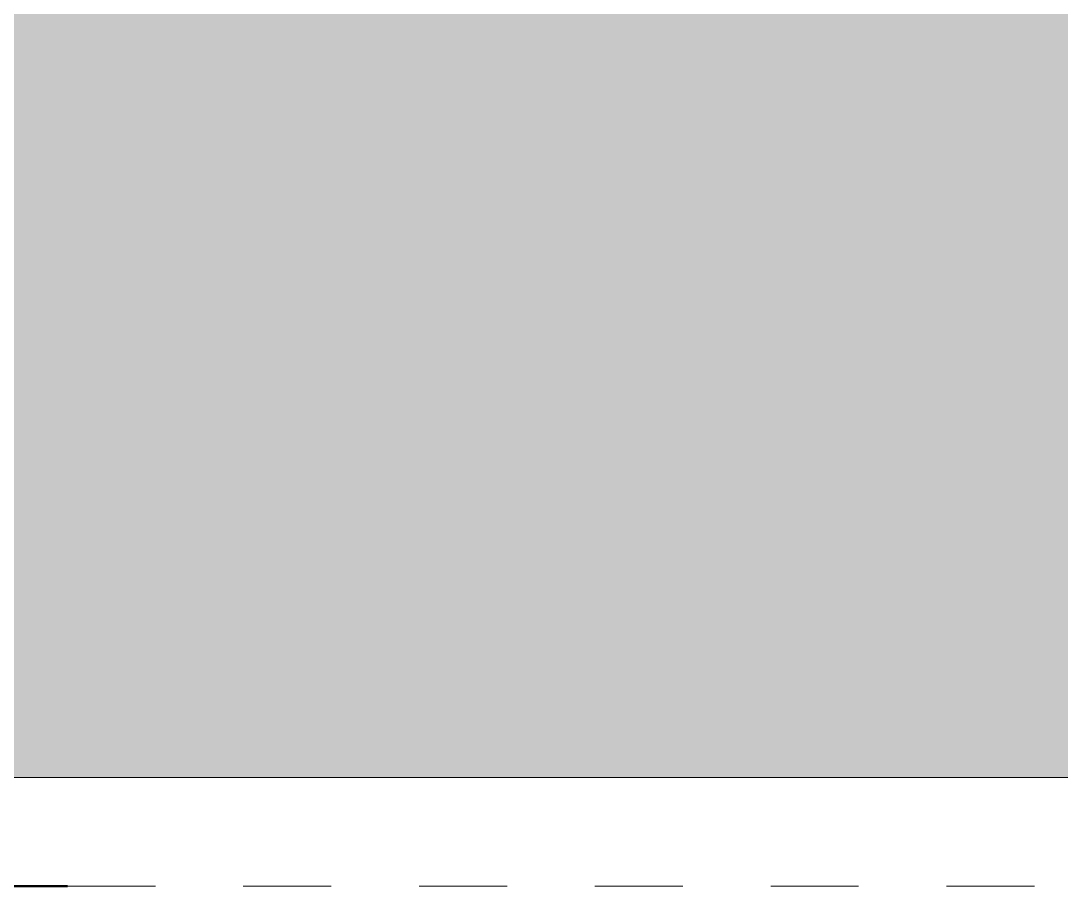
# Model space of a CAD drawing. Header units: millimetres. Extents: x -46169 to 153589, y -86316 to 18123.
# Drawn here: x 104846 to 108187, y -86020 to -83241 of the extents above; entities that cross this region are included whole.
import ezdxf

# ---------------------------------------------------------------- set-up
doc = ezdxf.new("R2010")
doc.units = ezdxf.units.MM
doc.header["$MEASUREMENT"] = 0
doc.linetypes.add('Dashed', pattern=[2822.222233, 1411.111116, -1411.111116])
doc.layers.add('0_Pen_No__105', color=7, linetype='Continuous', lineweight=15, true_color=0xa6a6a6)
doc.layers.add('0_Pen_No__25', color=7, linetype='Continuous', lineweight=50, true_color=0x2a2a2a)
doc.layers.add('A-95-P_Drawing_Pen_No__1', color=7, linetype='Continuous', lineweight=13)
doc.layers.add('A-95-P_Drawing_Pen_No__84', color=8, linetype='Continuous', lineweight=20)

# ---------------------------------------------------------------- blocks, each defined once
blk = doc.blocks.new('A06 Atria & End Elevation_STORY_MARKER', base_point=(95125.2, -82919.8))
at = {"layer": '0_Pen_No__105', "linetype": 'Dashed', "ltscale": 0.2}
blk.add_line((104996.2, -86019.8), (113817.9, -86019.8), dxfattribs=at)
at = {"layer": '0_Pen_No__25', "linetype": 'Continuous'}
for p, q in [((104896.2, -86019.8), (104796.2, -86019.8)), ((104996.2, -86019.8), (104896.2, -86019.8))]:
    blk.add_line(p, q, dxfattribs=at)

msp = doc.modelspace()

# ---------------------------------------------------------------- hatches: boundary and pattern name
at = {"layer": 'A-95-P_Drawing_Pen_No__84', "linetype": 'Continuous'}
msp.add_hatch(color=256, dxfattribs=at).paths.add_polyline_path([(120504.9, -82919.8), (102270.5, -82919.8), (102270.5, -85671), (120504.9, -85671)])

# ---------------------------------------------------------------- linework, layer by layer
at = {"layer": 'A-95-P_Drawing_Pen_No__1', "linetype": 'Continuous', "flags": 128}
msp.add_lwpolyline([(120504.9, -82919.8), (102270.5, -82919.8), (102270.5, -85671), (120504.9, -85671)], close=True, dxfattribs=at)

# ---------------------------------------------------------------- next in the draw order: block references
at = {"linetype": 'Continuous', "lineweight": 0}
msp.add_blockref('A06 Atria & End Elevation_STORY_MARKER', (95125.2, -82919.8), dxfattribs=at)

doc.saveas('drawing.dxf')
